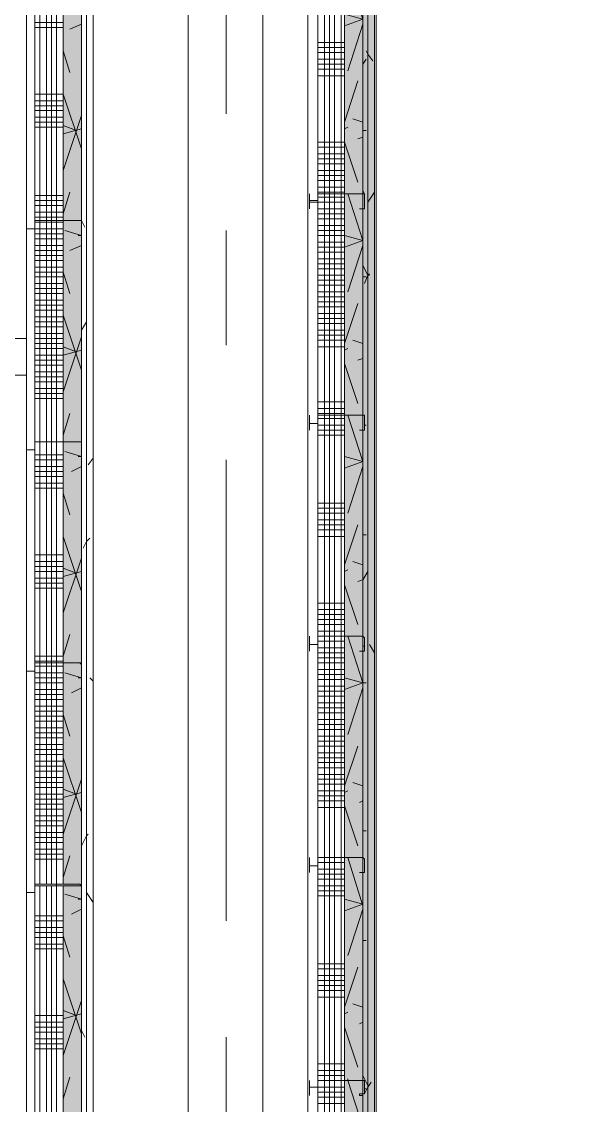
# Model space of a CAD drawing. Header units: metres. Extents: x 98 to 337, y -7 to 53.
# Drawn here: x 144.158 to 145.675, y 26.959 to 29.944 of the extents above; entities that cross this region are included whole.
import ezdxf

# ---------------------------------------------------------------- set-up
doc = ezdxf.new("R2010")
doc.units = ezdxf.units.M
doc.layers.add('PDF_Geometry', color=7, linetype='Continuous', lineweight=0, true_color=0xaaaaaa)
doc.layers.add('PDF_Solid Fills', color=7, linetype='Continuous', lineweight=0, true_color=0xffffff)

msp = doc.modelspace()

# ---------------------------------------------------------------- hatches: boundary and pattern name
at = {"layer": 'PDF_Solid Fills', "lineweight": 0, "transparency": 33554559}
for points in [[(145.1022, 30.0423), (145.0976, 30.0377), (145.0976, 29.4329), (145.1022, 29.4329), (145.0976, 29.4283), (145.0976, 28.8236), (145.1022, 28.8236), (145.0976, 28.819), (145.0976, 28.2142), (145.1022, 28.2142), (145.0976, 28.2096), (145.0976, 27.6048), (145.1022, 27.6048), (145.0976, 27.6002), (145.0976, 26.9954), (145.1022, 26.9954), (145.0976, 26.9909), (145.0976, 25.7767), (145.1022, 25.7767), (145.0976, 25.7721), (145.0976, 25.4331), (145.1113, 25.4331), (145.1113, 35.5861), (145.0976, 35.5861), (145.0976, 34.9218), (145.1022, 34.9218), (145.0976, 34.9172), (145.0976, 34.3124), (145.1022, 34.3124), (145.0976, 34.3078), (145.0976, 33.7031), (145.1022, 33.7031), (145.0976, 33.6985), (145.0976, 32.4843), (145.1022, 32.4843), (145.0976, 32.4797), (145.0976, 31.875), (145.1022, 31.875), (145.0976, 31.8704), (145.0976, 31.2656), (145.1022, 31.2656), (145.0976, 31.261), (145.0976, 30.6563), (145.1022, 30.6563), (145.0976, 30.6517), (145.0976, 30.0423)], [(145.1022, 30.0423), (145.0976, 30.0377), (145.0976, 29.4329), (145.1022, 29.4329), (145.0976, 29.4283), (145.0976, 28.8236), (145.1022, 28.8236), (145.0976, 28.819), (145.0976, 28.2142), (145.1022, 28.2142), (145.0976, 28.2096), (145.0976, 27.6048), (145.1022, 27.6048), (145.0976, 27.6002), (145.0976, 26.9954), (145.1022, 26.9954), (145.0976, 26.9909), (145.0976, 25.7767), (145.1022, 25.7767), (145.0976, 25.7721), (145.0976, 25.5247), (145.1113, 25.5247), (145.1113, 35.4762), (145.0976, 35.4762), (145.0976, 34.9218), (145.1022, 34.9218), (145.0976, 34.9172), (145.0976, 34.3124), (145.1022, 34.3124), (145.0976, 34.3078), (145.0976, 33.7031), (145.1022, 33.7031), (145.0976, 33.6985), (145.0976, 32.4843), (145.1022, 32.4843), (145.0976, 32.4797), (145.0976, 31.875), (145.1022, 31.875), (145.0976, 31.8704), (145.0976, 31.2656), (145.1022, 31.2656), (145.0976, 31.261), (145.0976, 30.6563), (145.1022, 30.6563), (145.0976, 30.6517), (145.0976, 30.0423)], [(144.3187, 34.7156), (144.2729, 34.711), (144.2729, 26.0791), (144.3233, 26.0791), (144.3233, 34.8164), (144.2729, 34.8164), (144.2729, 34.7156)]]:
    msp.add_hatch(color=256, dxfattribs=at).paths.add_polyline_path(points)
h = msp.add_hatch(color=256, dxfattribs=at)
h.paths.add_polyline_path([(145.1113, 35.5861), (145.1297, 35.5861), (145.1297, 35.6045), (145.1113, 35.6045)])
h.paths.add_polyline_path([(145.1297, 35.4762), (145.1113, 35.4762), (145.1113, 25.5248), (145.1297, 25.5248)])
h = msp.add_hatch(color=256, dxfattribs=at)
h.paths.add_polyline_path([(145.0976, 33.1258), (145.0472, 33.1258), (145.0472, 25.4835), (145.0976, 25.4835)])
h.paths.add_polyline_path([(145.0472, 33.7397), (145.0976, 33.7397), (145.0976, 35.5724), (145.0472, 35.5724)])
h.paths.add_polyline_path([(145.0472, 33.1304), (145.0976, 33.1304), (145.0976, 33.7352), (145.0472, 33.7352)])
h = msp.add_hatch(color=256, dxfattribs=at)
h.paths.add_polyline_path([(145.0976, 33.1258), (145.0472, 33.1258), (145.0472, 25.4835), (145.0976, 25.4835)])
h.paths.add_polyline_path([(145.0472, 33.7397), (145.0976, 33.7397), (145.0976, 35.5724), (145.0472, 35.5724)])
h.paths.add_polyline_path([(145.0472, 33.1304), (145.0976, 33.1304), (145.0976, 33.7352), (145.0472, 33.7352)])

# ---------------------------------------------------------------- linework, layer by layer
at = {"layer": 'PDF_Geometry', "lineweight": 0}
for points in [[(142.1561, 25.401), (145.1297, 25.401), (145.6749, 25.401), (145.6749, 25.5247), (145.1297, 25.5247), (145.1297, 25.5797), (145.1297, 35.4762), (145.6337, 35.4762), (145.6337, 35.6045), (145.1297, 35.6045), (144.9464, 35.6045), (141.6934, 35.6045), (141.6934, 35.4212), (141.6934, 25.5797), (141.6934, 25.401), (141.8263, 25.401)], [(145.1113, 35.5861), (145.1113, 25.4331), (145.0976, 25.4331), (145.0976, 25.8088), (145.0976, 26.4182), (145.0976, 27.0276), (145.0976, 27.6415), (145.0976, 28.2508), (145.0976, 28.8603), (145.0976, 29.4696), (145.0976, 30.0789)], [(145.1297, 25.401), (145.1297, 35.6045), (145.1297, 25.401)], [(145.0976, 30.0789), (145.0976, 29.4696), (145.0976, 28.8603), (145.0976, 28.2508), (145.0976, 27.6415), (145.0976, 27.0276), (145.0976, 26.4182), (145.0976, 25.8088), (145.0976, 25.4835), (145.0472, 25.4835), (145.0472, 35.5724)], [(145.0472, 25.5797), (145.0472, 35.522)], [(145.1113, 35.4762), (145.1113, 25.5797), (145.1113, 25.5247)], [(145.1297, 25.5797), (145.1297, 25.5247), (145.1297, 25.5797), (145.1297, 35.4762)], [(144.9739, 35.4441), (144.9739, 25.5797), (144.9739, 25.5569), (144.951, 25.5569), (144.9464, 25.5569), (141.8996, 25.5569), (141.8492, 25.5569), (141.8492, 25.905), (141.8492, 26.5144), (141.8492, 26.8809), (141.8492, 27.5865), (141.8492, 28.1867), (141.8492, 28.5074), (141.8492, 29.1168), (141.8492, 29.7353), (141.8492, 30.3264)], [(144.1721, 26.1845), (141.8996, 26.1845), (141.8996, 26.0012), (144.3554, 26.0012), (144.3554, 26.015), (144.3554, 26.1845), (144.3554, 34.711), (144.3554, 34.8806), (144.3554, 34.8943), (141.8767, 34.8943), (141.8767, 35.4212), (144.9464, 35.4212), (144.9464, 25.5797), (141.8767, 25.5797), (141.8767, 26.8809), (141.8767, 28.1867), (141.8767, 29.7353), (141.8767, 30.9632)], [(141.8996, 26.0333), (144.3233, 26.0333), (144.3233, 26.0791), (144.3233, 26.1845), (144.3233, 34.711), (144.3233, 34.8164), (144.3233, 34.8622), (141.8767, 34.8622), (141.8767, 34.8806), (144.337, 34.8806), (144.337, 34.8622), (144.337, 34.711), (144.337, 26.1845), (144.337, 26.0333), (144.337, 26.015), (141.8996, 26.015)], [(144.195, 34.711), (144.195, 26.1845), (144.195, 26.157), (144.2729, 26.157), (144.2729, 26.1845), (144.2729, 26.9542), (144.2729, 27.5636), (144.2729, 26.9542), (144.2729, 26.1845), (144.2729, 26.0791), (144.3187, 26.0791), (144.3233, 26.0791), (144.3233, 34.8164)], [(141.8767, 30.9678), (141.8767, 32.5027), (141.8767, 33.7901), (141.8767, 34.711), (144.195, 34.711), (144.195, 34.7386), (143.6864, 34.7386), (144.195, 34.7386), (144.195, 34.711), (144.195, 26.1845), (144.195, 34.711), (144.1721, 34.711), (144.1171, 34.5049)], [(144.1721, 34.6377), (144.1721, 26.2578)], [(144.1721, 34.6377), (144.1721, 26.2578)], [(144.2729, 27.5682), (144.2729, 28.1776), (144.2729, 28.7869), (144.2729, 29.3963), (144.2729, 30.0056), (144.2729, 30.615), (144.2729, 31.2243), (144.2729, 31.8337), (144.2729, 32.4431), (144.2729, 33.0525), (144.2729, 33.6618), (144.2729, 34.2712)], [(145.6611, 25.5064), (145.1297, 25.5064), (145.0976, 25.5064), (145.0976, 25.5247), (145.0976, 25.5797), (145.0976, 25.8088), (145.0976, 26.4182), (145.0976, 27.0276), (145.0976, 27.6415), (145.0976, 28.2508), (145.0976, 28.8603), (145.0976, 29.4696), (145.0976, 30.0789), (145.0976, 30.6883), (145.0976, 31.2977), (145.0976, 31.907), (145.0976, 32.5164), (145.0976, 33.1258)], [(144.7219, 30.9586), (144.7219, 29.6895)], [(144.8227, 26.1799), (144.8227, 30.2302), (144.8227, 30.2348), (144.8181, 30.2393), (144.8135, 30.2439), (144.809, 30.2439), (144.8044, 30.2485), (144.7998, 30.2485), (144.644, 30.2485), (144.6348, 30.2485), (144.6303, 30.2439), (144.6257, 30.2439), (144.6211, 30.2393), (144.6211, 30.2348), (144.6165, 30.2302), (144.6165, 26.1799)], [(144.6165, 30.1614), (144.6165, 30.0469), (144.6165, 26.0562), (144.6211, 26.0516), (144.6211, 26.047), (144.6257, 26.0425), (144.6303, 26.0425), (144.6348, 26.0379), (144.644, 26.0379), (144.7998, 26.0379), (144.8044, 26.0379), (144.809, 26.0425), (144.8135, 26.0425), (144.8181, 26.047), (144.8227, 26.0516), (144.8227, 26.0562), (144.8227, 30.0469), (144.8227, 30.1614)], [(144.2729, 29.9415), (144.195, 29.9415)], [(144.2729, 29.9278), (144.195, 29.9278)], [(145.0472, 29.8865), (144.9739, 29.8865)], [(145.0472, 29.8728), (144.9739, 29.8728)], [(145.0472, 29.859), (144.9739, 29.859)], [(145.0472, 29.8407), (144.9739, 29.8407)], [(145.0472, 29.827), (144.9739, 29.827)], [(145.0472, 29.8132), (144.9739, 29.8132)], [(145.0472, 29.7949), (144.9739, 29.7949)], [(144.2729, 29.7445), (144.195, 29.7445)], [(144.2729, 29.7261), (144.195, 29.7261)], [(144.2729, 29.7124), (144.195, 29.7124)], [(144.2729, 29.6987), (144.195, 29.6987)], [(144.2729, 29.6804), (144.195, 29.6804)], [(144.2729, 29.6666), (144.195, 29.6666)], [(144.2729, 29.6529), (144.195, 29.6529)], [(145.0472, 29.6116), (144.9739, 29.6116)], [(145.0472, 29.5979), (144.9739, 29.5979)], [(145.0472, 29.5795), (144.9739, 29.5795)], [(145.0472, 29.5658), (144.9739, 29.5658)], [(145.0472, 29.5521), (144.9739, 29.5521)], [(145.0472, 29.5337), (144.9739, 29.5337)], [(145.0472, 29.52), (144.9739, 29.52)], [(145.0472, 29.5063), (144.9739, 29.5063)], [(144.2729, 29.465), (144.195, 29.465)], [(145.0472, 29.4879), (144.9739, 29.4879)], [(145.0472, 29.4741), (144.9739, 29.4741)], [(144.2729, 29.4512), (144.195, 29.4512)], [(144.2729, 29.4375), (144.195, 29.4375)], [(144.951, 29.4558), (144.951, 29.4604)], [(145.0472, 29.4604), (144.9739, 29.4604)], [(145.0472, 29.4467), (144.9739, 29.4467)], [(144.2729, 29.4192), (144.195, 29.4192)], [(144.2729, 29.4055), (144.195, 29.4055)], [(145.0472, 29.4283), (144.9739, 29.4283)], [(145.0472, 29.4146), (144.9739, 29.4146)], [(144.2729, 29.3917), (144.195, 29.3917)], [(144.2729, 29.3734), (144.195, 29.3734)], [(144.2592, 29.3963), (144.2637, 29.3963)], [(145.0472, 29.4009), (144.9739, 29.4009)], [(145.0472, 29.3825), (144.9739, 29.3825)], [(144.2729, 29.3596), (144.195, 29.3596)], [(144.2729, 29.3458), (144.195, 29.3458)], [(144.7219, 29.3688), (144.7219, 29.0527)], [(145.0472, 29.3688), (144.9739, 29.3688)], [(145.0472, 29.355), (144.9739, 29.355)], [(144.2729, 29.3276), (144.195, 29.3276)], [(144.2729, 29.3138), (144.195, 29.3138)], [(145.0472, 29.3367), (144.9739, 29.3367)], [(144.2729, 29.3), (144.195, 29.3)], [(144.2729, 29.2863), (144.195, 29.2863)], [(145.0472, 29.3092), (144.9739, 29.3092)], [(145.0472, 29.2909), (144.9739, 29.2909)], [(144.2729, 29.268), (144.195, 29.268)], [(144.2729, 29.2542), (144.195, 29.2542)], [(145.0472, 29.2772), (144.9739, 29.2772)], [(145.0472, 29.2634), (144.9739, 29.2634)], [(144.2729, 29.2405), (144.195, 29.2405)], [(145.0472, 29.2451), (144.9739, 29.2451)], [(145.0472, 29.2314), (144.9739, 29.2314)], [(144.2729, 29.2222), (144.195, 29.2222)], [(144.2729, 29.2084), (144.195, 29.2084)], [(144.2729, 29.1947), (144.195, 29.1947)], [(145.0472, 29.2176), (144.9739, 29.2176)], [(145.0472, 29.1992), (144.9739, 29.1992)], [(145.0472, 29.1855), (144.9739, 29.1855)], [(145.0472, 29.1718), (144.9739, 29.1718)], [(144.2729, 29.1626), (144.195, 29.1626)], [(144.2729, 29.1489), (144.195, 29.1489)], [(145.0472, 29.158), (144.9739, 29.158)], [(145.0472, 29.1397), (144.9739, 29.1397)], [(144.2729, 29.1306), (144.195, 29.1306)], [(144.2729, 29.1168), (144.195, 29.1168)], [(145.0472, 29.126), (144.9739, 29.126)], [(145.0472, 29.1122), (144.9739, 29.1122)], [(144.2729, 29.1031), (144.195, 29.1031)], [(144.2729, 29.0847), (144.195, 29.0847)], [(145.0472, 29.0939), (144.9739, 29.0939)], [(145.0472, 29.0801), (144.9739, 29.0801)], [(144.2729, 29.0709), (144.195, 29.0709)], [(144.2729, 29.0572), (144.195, 29.0572)], [(145.0472, 29.0664), (144.9739, 29.0664)], [(145.0472, 29.0481), (144.9739, 29.0481)], [(144.2729, 29.0435), (144.195, 29.0435)], [(144.2729, 29.0251), (144.195, 29.0251)], [(144.2729, 29.0114), (144.195, 29.0114)], [(144.2729, 28.9977), (144.195, 28.9977)], [(144.2729, 28.9793), (144.195, 28.9793)], [(144.2729, 28.9656), (144.195, 28.9656)], [(144.2729, 28.9519), (144.195, 28.9519)], [(144.2729, 28.9335), (144.195, 28.9335)], [(144.2729, 28.9198), (144.195, 28.9198)], [(144.2729, 28.906), (144.195, 28.906)], [(145.0472, 28.8969), (144.9739, 28.8969)], [(145.0472, 28.8785), (144.9739, 28.8785)], [(144.951, 28.8557), (144.951, 28.8603), (144.951, 28.8557)], [(145.0472, 28.8648), (144.9739, 28.8648)], [(145.0472, 28.8511), (144.9739, 28.8511)], [(145.0472, 28.8327), (144.9739, 28.8327)], [(145.0472, 28.819), (144.9739, 28.819)], [(145.0472, 28.8052), (144.9739, 28.8052)], [(144.2729, 28.7502), (144.195, 28.7502)], [(144.2729, 28.7365), (144.195, 28.7365)], [(144.2729, 28.7182), (144.195, 28.7182)], [(144.7219, 28.7365), (144.7219, 27.4674)], [(144.2729, 28.7044), (144.195, 28.7044)], [(144.2729, 28.6907), (144.195, 28.6907)], [(144.2729, 28.6724), (144.195, 28.6724)], [(144.2729, 28.6586), (144.195, 28.6586)], [(145.0472, 28.6174), (144.9739, 28.6174)], [(145.0472, 28.6036), (144.9739, 28.6036)], [(145.0472, 28.5899), (144.9739, 28.5899)], [(145.0472, 28.5716), (144.9739, 28.5716)], [(145.0472, 28.5578), (144.9739, 28.5578)], [(145.0472, 28.5441), (144.9739, 28.5441)], [(145.0472, 28.5257), (144.9739, 28.5257)], [(144.2729, 28.4753), (144.195, 28.4753)], [(144.2729, 28.457), (144.195, 28.457)], [(144.2729, 28.4433), (144.195, 28.4433)], [(144.2729, 28.4295), (144.195, 28.4295)], [(144.2729, 28.4112), (144.195, 28.4112)], [(144.2729, 28.3975), (144.195, 28.3975)], [(144.2729, 28.3837), (144.195, 28.3837)], [(145.0472, 28.3425), (144.9739, 28.3425)], [(145.0472, 28.3242), (144.9739, 28.3242)], [(145.0472, 28.3105), (144.9739, 28.3105)], [(145.0472, 28.2967), (144.9739, 28.2967)], [(145.0472, 28.2829), (144.9739, 28.2829)], [(145.0472, 28.2646), (144.9739, 28.2646)], [(145.0472, 28.2508), (144.9739, 28.2508)], [(145.0472, 28.2371), (144.9739, 28.2371)], [(145.0472, 28.2188), (144.9739, 28.2188)], [(145.0976, 28.2234), (145.1022, 28.2234)], [(144.2729, 28.1958), (144.195, 28.1958)], [(144.2729, 28.1821), (144.195, 28.1821)], [(145.0472, 28.205), (144.9739, 28.205)], [(145.0472, 28.1913), (144.9739, 28.1913)], [(144.1721, 28.173), (144.1721, 28.1776), (144.1721, 28.173)], [(144.2729, 28.1684), (144.195, 28.1684)], [(144.2729, 28.15), (144.195, 28.15)], [(145.0472, 28.1776), (144.9739, 28.1776)], [(145.0472, 28.1592), (144.9739, 28.1592)], [(144.2729, 28.1363), (144.195, 28.1363)], [(145.0472, 28.1454), (144.9739, 28.1454)], [(144.951, 27.6369), (144.951, 27.6415), (144.951, 27.6369)], [(143.6956, 26.0791), (144.3187, 26.0791), (144.3233, 26.0791), (144.3233, 26.0333), (141.8996, 26.0333), (141.8996, 26.0791), (141.8996, 26.157), (142.4448, 26.157), (141.8996, 26.157), (141.8996, 26.1845), (144.195, 26.1845), (144.195, 26.157), (143.6818, 26.157), (144.2729, 26.157), (144.2729, 26.0791), (143.6956, 26.0791), (144.2729, 26.0791), (144.2729, 26.157), (144.2729, 26.1845), (144.2729, 26.9542), (144.2729, 27.5636)], [(144.1721, 27.5636), (144.1721, 27.5682), (144.1721, 27.5636)], [(144.7219, 27.1466), (144.7219, 26.8305)], [(144.951, 26.9909), (144.951, 26.9863), (144.951, 26.9909)]]:
    msp.add_lwpolyline(points, dxfattribs=at)
for points in [[(145.1297, 25.4148), (145.1297, 35.6045), (145.1113, 35.6045), (145.1113, 25.4148)], [(145.0472, 25.5569), (145.0472, 35.522), (144.9739, 35.522), (144.9739, 25.5569)], [(145.1343, 35.4762), (145.1343, 25.5247)], [(144.9464, 35.4441), (144.9464, 25.5797), (144.9739, 25.5797), (144.9739, 35.4441)], [(145.1297, 25.653), (145.1297, 35.3983)], [(144.337, 34.8806), (144.337, 26.015), (144.3554, 26.015), (144.3554, 34.8806)], [(144.3233, 34.8622), (144.3233, 26.0333), (144.337, 26.0333), (144.337, 34.8622)], [(144.2729, 27.5682), (144.2729, 28.1776), (144.2729, 28.7869), (144.2729, 29.3963), (144.2729, 30.0056), (144.2729, 30.615), (144.2729, 31.2243), (144.2729, 31.8337), (144.2729, 32.4431), (144.2729, 33.0525), (144.2729, 33.6618), (144.2729, 34.2712), (144.2729, 33.6618), (144.2729, 33.0525), (144.2729, 32.4431), (144.2729, 31.8337), (144.2729, 31.2243), (144.2729, 30.615), (144.2729, 30.0056), (144.2729, 29.3963), (144.2729, 28.7869), (144.2729, 28.1776)], [(141.982, 31.7696), (141.982, 29.0709), (144.1721, 29.0709), (144.1721, 31.7696), (141.982, 31.7696), (141.982, 29.0709), (144.1721, 29.0709), (144.1721, 31.7696)], [(145.0472, 29.9644), (145.0976, 29.9507), (145.0563, 30.0789), (145.0976, 29.9507), (145.0472, 29.9323), (145.0976, 29.9507)], [(144.3233, 29.9369), (144.2912, 29.9232)], [(145.0976, 29.9369), (145.0563, 29.8086)], [(144.2729, 29.8636), (144.2912, 29.804)], [(145.1113, 29.8544), (145.1251, 29.8361), (145.1113, 29.8544), (145.1068, 29.8636)], [(145.0976, 29.827), (145.1068, 29.8407)], [(145.0839, 29.7812), (145.0472, 29.6666)], [(144.2729, 29.7445), (144.3233, 29.5933)], [(144.3233, 29.685), (144.2729, 29.5337)], [(145.0701, 29.6758), (145.0976, 29.6666)], [(144.2729, 29.6574), (144.3095, 29.6437)], [(144.3233, 29.6483), (144.2729, 29.6345)], [(145.0563, 29.6529), (145.0472, 29.6483)], [(145.1068, 29.6437), (145.0976, 29.6437)], [(145.0472, 29.6116), (145.0839, 29.5017)], [(145.0976, 29.6253), (145.0839, 29.6207)], [(144.2912, 29.4741), (144.2729, 29.4146)], [(144.9739, 29.4467), (144.951, 29.4467), (144.951, 29.4512), (144.951, 29.4696), (144.951, 29.4283), (144.951, 29.4329), (144.951, 29.4283), (144.951, 29.4696), (144.951, 29.4512), (144.9739, 29.4512), (144.9739, 29.4696), (145.0976, 29.4696), (145.1022, 29.4696), (145.1022, 29.4283), (145.0976, 29.4283), (145.0884, 29.4283), (145.0976, 29.4283), (145.0976, 29.4696), (144.9739, 29.4696), (144.9739, 29.4283)], [(145.0472, 29.355), (145.0976, 29.3413), (145.0563, 29.4696), (145.0976, 29.3413), (145.0472, 29.323), (145.0976, 29.3413)], [(145.0976, 29.4787), (145.1022, 29.4696)], [(145.1113, 29.4467), (145.1297, 29.4741)], [(144.195, 29.3734), (144.1721, 29.3734), (144.1721, 29.378), (144.1721, 29.3917), (144.1721, 29.355), (144.1721, 29.3596), (144.1721, 29.355), (144.1721, 29.3963), (144.1721, 29.378), (144.1721, 29.3734), (144.195, 29.3734), (144.195, 29.3963), (144.3187, 29.3963), (144.3233, 29.3963), (144.3233, 29.355), (144.3187, 29.355), (144.3141, 29.355), (144.3187, 29.355), (144.3233, 29.355), (144.3233, 29.3963), (144.3187, 29.3963), (144.195, 29.3963), (144.195, 29.355)], [(144.3233, 29.3963), (144.3325, 29.378)], [(144.2775, 29.3688), (144.3233, 29.355)], [(144.3233, 29.3276), (144.2912, 29.3138)], [(144.9739, 29.323), (145.0472, 29.323)], [(145.0976, 29.3276), (145.0563, 29.1992)], [(144.2729, 29.2542), (144.2912, 29.1947)], [(145.1022, 29.2222), (145.1113, 29.2451), (145.0976, 29.2726), (145.1113, 29.2451)], [(145.1068, 29.2405), (145.0976, 29.2405)], [(145.1113, 29.2451), (145.1159, 29.2451), (145.1113, 29.2451), (145.1159, 29.2496)], [(144.195, 29.1763), (144.2729, 29.1763)], [(145.0839, 29.1672), (145.0472, 29.0572)], [(144.2729, 29.1352), (144.3233, 28.9839)], [(144.3233, 29.0939), (144.337, 29.1168)], [(144.3233, 29.0755), (144.2729, 28.9243)], [(144.2729, 29.0481), (144.3095, 29.0343)], [(145.0701, 29.0664), (145.0976, 29.0572)], [(144.3233, 29.0389), (144.2729, 29.0251)], [(145.0563, 29.0435), (145.0472, 29.0389)], [(145.0976, 29.016), (145.0839, 29.0114)], [(145.0472, 29.0023), (145.0839, 28.8923)], [(141.982, 28.9702), (141.982, 26.2715), (144.1721, 26.2715), (144.1721, 28.9702), (141.982, 28.9702), (141.982, 26.2715), (144.1721, 26.2715), (144.1721, 28.9702)], [(144.2912, 28.8648), (144.2729, 28.8052)], [(144.9739, 28.8373), (144.951, 28.8373), (144.951, 28.8419), (144.951, 28.8557), (144.951, 28.819), (144.951, 28.8236), (144.951, 28.819), (144.951, 28.8603), (144.951, 28.8419), (144.951, 28.8373), (144.9739, 28.8373), (144.9739, 28.8603), (145.0976, 28.8603), (145.1022, 28.8603), (145.1022, 28.819), (145.0976, 28.819), (145.0884, 28.819), (145.0976, 28.819), (145.0976, 28.8603), (144.9739, 28.8603), (144.9739, 28.819)], [(145.0472, 28.7456), (145.0976, 28.7319), (145.0563, 28.8603), (145.0976, 28.7319), (145.0472, 28.7136), (145.0976, 28.7319)], [(145.1068, 28.8327), (145.1022, 28.8327)], [(144.195, 28.764), (144.1721, 28.764), (144.1721, 28.7686), (144.1721, 28.7823), (144.1721, 28.7456), (144.1721, 28.7502), (144.1721, 28.7456), (144.1721, 28.7869), (144.1721, 28.7686), (144.1721, 28.764), (144.195, 28.764), (144.195, 28.7823), (144.195, 28.7869), (144.3187, 28.7869), (144.3233, 28.7869), (144.3233, 28.7823), (144.3233, 28.7456), (144.3187, 28.7456), (144.3141, 28.7456), (144.3187, 28.7456), (144.3233, 28.7456), (144.3233, 28.7823), (144.3233, 28.7869), (144.3187, 28.7869), (144.195, 28.7869), (144.195, 28.7823), (144.195, 28.7456)], [(144.2775, 28.7594), (144.3233, 28.7456)], [(144.3233, 28.7182), (144.2958, 28.7044)], [(144.3416, 28.7228), (144.3554, 28.7411)], [(145.0976, 28.7182), (145.0563, 28.5899)], [(144.2729, 28.6449), (144.2912, 28.5854)], [(145.0839, 28.5578), (145.0472, 28.4479)], [(144.2729, 28.5257), (144.3233, 28.3745)], [(144.337, 28.512), (144.3462, 28.5211), (144.337, 28.512), (144.3279, 28.4937)], [(145.1068, 28.5303), (145.0976, 28.5303)], [(144.3233, 28.4662), (144.2729, 28.315)], [(145.0701, 28.457), (145.0976, 28.4479)], [(144.2729, 28.4387), (144.3095, 28.4249)], [(144.3233, 28.4295), (144.2729, 28.4158)], [(145.0563, 28.4341), (145.0472, 28.4295)], [(145.0976, 28.4067), (145.1113, 28.4295)], [(145.0472, 28.3929), (145.0839, 28.2829)], [(145.0976, 28.4067), (145.0839, 28.4021)], [(144.2912, 28.2554), (144.2729, 28.1958)], [(144.9739, 28.228), (144.951, 28.228), (144.951, 28.2325), (144.951, 28.2462), (144.951, 28.2096), (144.951, 28.2142), (144.951, 28.2096), (144.951, 28.2508), (144.951, 28.2325), (144.951, 28.228), (144.9739, 28.228), (144.9739, 28.2462), (144.9739, 28.2508), (145.0976, 28.2508), (145.1022, 28.2462), (145.1022, 28.2096), (145.0976, 28.2096), (145.0884, 28.2096), (145.0976, 28.2096), (145.0976, 28.2508), (144.9739, 28.2508), (144.9739, 28.2096)], [(145.1159, 28.228), (145.1297, 28.205)], [(144.195, 28.1546), (144.1721, 28.1546), (144.1721, 28.173), (144.1721, 28.1363), (144.1721, 28.1409), (144.1721, 28.1363), (144.1721, 28.173), (144.1721, 28.1546), (144.195, 28.1546), (144.195, 28.173), (144.195, 28.1776), (144.3187, 28.1776), (144.3233, 28.1776), (144.3233, 28.173), (144.3233, 28.1363), (144.3187, 28.1363), (144.3141, 28.1363), (144.3187, 28.1363), (144.3233, 28.1363), (144.3233, 28.173), (144.3187, 28.1776), (144.195, 28.1776), (144.195, 28.173), (144.195, 28.1363)], [(144.2775, 28.15), (144.3233, 28.1363)], [(144.9739, 27.6186), (144.951, 27.6186), (144.951, 27.6369), (144.951, 27.6002), (144.951, 27.6048), (144.951, 27.6002), (144.951, 27.6369), (144.951, 27.6186), (144.9739, 27.6186), (144.9739, 27.6369), (144.9739, 27.6415), (145.0976, 27.6415), (145.1022, 27.6369), (145.1022, 27.6002), (145.0976, 27.6002), (145.0884, 27.6002), (145.0976, 27.6002), (145.0976, 27.6369), (145.0976, 27.6415), (144.9739, 27.6415), (144.9739, 27.6369), (144.9739, 27.6002)], [(144.195, 27.5453), (144.1721, 27.5453), (144.1721, 27.5636), (144.1721, 27.5269), (144.1721, 27.5315), (144.1721, 27.5269), (144.1721, 27.5636), (144.1721, 27.5453), (144.195, 27.5453), (144.195, 27.5636), (144.195, 27.5682), (144.3187, 27.5682), (144.3233, 27.5636), (144.3233, 27.5269), (144.3187, 27.5269), (144.3141, 27.5269), (144.3187, 27.5269), (144.3233, 27.5269), (144.3233, 27.5636), (144.3187, 27.5636), (144.195, 27.5636), (144.195, 27.5269)], [(144.9739, 27.0092), (144.951, 27.0092), (144.951, 27.0276), (144.951, 26.9909), (144.951, 26.9954), (144.951, 26.9909), (144.951, 27.0276), (144.951, 27.0092), (144.9739, 27.0092), (144.9739, 27.0276), (145.0976, 27.0276), (145.1022, 27.0276), (145.1022, 26.9909), (145.0976, 26.9909), (145.0976, 26.9863), (145.0884, 26.9863), (145.0884, 26.9909), (145.0976, 26.9909), (145.0976, 27.0276), (144.9739, 27.0276), (144.9739, 26.9863)]]:
    msp.add_lwpolyline(points, close=True, dxfattribs=at)
at = {"layer": 'PDF_Geometry', "color": 254, "lineweight": 0, "true_color": 0xeaeaea}
for points in [[(145.0381, 25.4835), (145.0381, 25.5569), (145.0381, 35.522)], [(144.2546, 26.0791), (144.2546, 26.157), (144.2546, 26.1845), (144.2546, 34.711), (144.2546, 34.7386), (144.2546, 34.8164)], [(144.227, 27.5682), (144.227, 28.1776), (144.227, 28.7869), (144.227, 29.3963), (144.227, 30.0056), (144.227, 30.615), (144.227, 31.2243), (144.227, 31.8337), (144.227, 32.4431), (144.227, 33.0525), (144.227, 33.6618), (144.227, 34.2712)], [(144.2408, 27.5682), (144.2408, 28.1776), (144.2408, 28.7869), (144.2408, 29.3963), (144.2408, 30.0056), (144.2408, 30.615), (144.2408, 31.2243), (144.2408, 31.8337), (144.2408, 32.4431), (144.2408, 33.0525), (144.2408, 33.6618), (144.2408, 34.2712)], [(144.9739, 25.4835), (144.9739, 25.5569), (144.9739, 25.8088), (144.9739, 26.4182), (144.9739, 27.0276), (144.9739, 27.6415), (144.9739, 28.2508), (144.9739, 28.8603), (144.9739, 29.4696), (144.9739, 30.0789), (144.9739, 30.6883), (144.9739, 31.2977), (144.9739, 31.907), (144.9739, 32.5164), (144.9739, 33.1258)], [(144.9923, 25.4835), (144.9923, 25.5569), (144.9923, 25.8088), (144.9923, 26.4182), (144.9923, 27.0276), (144.9923, 27.6415), (144.9923, 28.2508), (144.9923, 28.8603), (144.9923, 29.4696), (144.9923, 30.0789), (144.9923, 30.6883), (144.9923, 31.2977), (144.9923, 31.907), (144.9923, 32.5164), (144.9923, 33.1258)], [(145.0059, 25.4835), (145.0059, 25.5569), (145.0059, 25.8088), (145.0059, 26.4182), (145.0059, 27.0276), (145.0059, 27.6415), (145.0059, 28.2508), (145.0059, 28.8603), (145.0059, 29.4696), (145.0059, 30.0789), (145.0059, 30.6883), (145.0059, 31.2977), (145.0059, 31.907), (145.0059, 32.5164), (145.0059, 33.1258)], [(145.0197, 25.4835), (145.0197, 25.5569), (145.0197, 25.8088), (145.0197, 26.4182), (145.0197, 27.0276), (145.0197, 27.6415), (145.0197, 28.2508), (145.0197, 28.8603), (145.0197, 29.4696), (145.0197, 30.0789), (145.0197, 30.6883), (145.0197, 31.2977), (145.0197, 31.907), (145.0197, 32.5164), (145.0197, 33.1258)], [(144.2729, 28.1226), (144.195, 28.1226)], [(145.0472, 28.1318), (144.9739, 28.1318)], [(144.2729, 28.1042), (144.195, 28.1042)], [(144.2729, 28.0905), (144.195, 28.0905)], [(145.0472, 28.1134), (144.9739, 28.1134)], [(145.0472, 28.0996), (144.9739, 28.0996)], [(144.2729, 28.0767), (144.195, 28.0767)], [(145.0472, 28.0859), (144.9739, 28.0859)], [(145.0472, 28.0676), (144.9739, 28.0676)], [(144.2729, 28.0584), (144.195, 28.0584)], [(144.2729, 28.0447), (144.195, 28.0447)], [(144.2729, 28.031), (144.195, 28.031)], [(145.0472, 28.0401), (144.9739, 28.0401)], [(144.2729, 28.0172), (144.195, 28.0172)], [(145.0472, 28.0218), (144.9739, 28.0218)], [(145.0472, 28.008), (144.9739, 28.008)], [(144.2729, 27.9989), (144.195, 27.9989)], [(144.2729, 27.9851), (144.195, 27.9851)], [(144.2729, 27.9713), (144.195, 27.9713)], [(145.0472, 27.9943), (144.9739, 27.9943)], [(145.0472, 27.9759), (144.9739, 27.9759)], [(144.2729, 27.953), (144.195, 27.953)], [(145.0472, 27.9622), (144.9739, 27.9622)], [(145.0472, 27.9485), (144.9739, 27.9485)], [(144.2729, 27.9393), (144.195, 27.9393)], [(144.2729, 27.9255), (144.195, 27.9255)], [(145.0472, 27.9301), (144.9739, 27.9301)], [(145.0472, 27.9164), (144.9739, 27.9164)], [(144.2729, 27.8935), (144.195, 27.8935)], [(145.0472, 27.9027), (144.9739, 27.9027)], [(145.0472, 27.8889), (144.9739, 27.8889)], [(144.2729, 27.8797), (144.195, 27.8797)], [(144.2729, 27.8614), (144.195, 27.8614)], [(145.0472, 27.8705), (144.9739, 27.8705)], [(145.0472, 27.8569), (144.9739, 27.8569)], [(144.2729, 27.8477), (144.195, 27.8477)], [(144.2729, 27.8339), (144.195, 27.8339)], [(145.0472, 27.8431), (144.9739, 27.8431)], [(145.0472, 27.8247), (144.9739, 27.8247)], [(144.2729, 27.8156), (144.195, 27.8156)], [(144.2729, 27.8018), (144.195, 27.8018)], [(145.0472, 27.811), (144.9739, 27.811)], [(145.0472, 27.7973), (144.9739, 27.7973)], [(144.2729, 27.7881), (144.195, 27.7881)], [(144.2729, 27.7743), (144.195, 27.7743)], [(145.0472, 27.7789), (144.9739, 27.7789)], [(144.2729, 27.7561), (144.195, 27.7561)], [(144.2729, 27.7423), (144.195, 27.7423)], [(144.2729, 27.7285), (144.195, 27.7285)], [(144.2729, 27.7102), (144.195, 27.7102)], [(144.2729, 27.6964), (144.195, 27.6964)], [(144.2729, 27.6827), (144.195, 27.6827)], [(144.2729, 27.6644), (144.195, 27.6644)], [(144.2729, 27.6506), (144.195, 27.6506)], [(144.2729, 27.6369), (144.195, 27.6369)], [(145.0472, 27.6278), (144.9739, 27.6278)], [(145.0472, 27.6094), (144.9739, 27.6094)], [(145.0472, 27.5956), (144.9739, 27.5956)], [(145.0472, 27.5819), (144.9739, 27.5819)], [(144.227, 26.0791), (144.227, 26.157), (144.227, 26.1845), (144.227, 26.9542), (144.227, 27.5636)], [(144.2408, 26.0791), (144.2408, 26.157), (144.2408, 26.9542), (144.2408, 27.5636)], [(145.0472, 27.5636), (144.9739, 27.5636)], [(145.0472, 27.5498), (144.9739, 27.5498)], [(145.0472, 27.5361), (144.9739, 27.5361)], [(144.2729, 27.4812), (144.195, 27.4812)], [(144.2729, 27.4674), (144.195, 27.4674)], [(144.2729, 27.4491), (144.195, 27.4491)], [(144.2729, 27.4353), (144.195, 27.4353)], [(144.2729, 27.4215), (144.195, 27.4215)], [(144.2729, 27.4032), (144.195, 27.4032)], [(144.2729, 27.3895), (144.195, 27.3895)], [(145.0472, 27.3483), (144.9739, 27.3483)], [(145.0472, 27.3345), (144.9739, 27.3345)], [(145.0472, 27.3162), (144.9739, 27.3162)], [(145.0472, 27.3025), (144.9739, 27.3025)], [(145.0472, 27.2887), (144.9739, 27.2887)], [(145.0472, 27.2749), (144.9739, 27.2749)], [(145.0472, 27.2566), (144.9739, 27.2566)], [(144.2729, 27.2063), (144.195, 27.2063)], [(144.2729, 27.1879), (144.195, 27.1879)], [(144.2729, 27.1741), (144.195, 27.1741)], [(144.2729, 27.1604), (144.195, 27.1604)], [(144.2729, 27.1421), (144.195, 27.1421)], [(144.2729, 27.1283), (144.195, 27.1283)], [(144.2729, 27.1146), (144.195, 27.1146)], [(145.0472, 27.0734), (144.9739, 27.0734)], [(145.0472, 27.055), (144.9739, 27.055)], [(145.0472, 27.0413), (144.9739, 27.0413)], [(145.0472, 27.0276), (144.9739, 27.0276)], [(145.0472, 27.0092), (144.9739, 27.0092)], [(145.0472, 26.9954), (144.9739, 26.9954)], [(145.0472, 26.9817), (144.9739, 26.9817)], [(145.0472, 26.9634), (144.9739, 26.9634)]]:
    msp.add_lwpolyline(points, dxfattribs=at)
for points in [[(144.2088, 34.2712), (144.2088, 33.6618), (144.2088, 33.0525), (144.2088, 32.4431), (144.2088, 31.8337), (144.2088, 31.2243), (144.2088, 30.615), (144.2088, 30.0056), (144.2088, 29.3963), (144.2088, 28.7869), (144.2088, 28.1776), (144.2088, 27.5682), (144.2088, 28.1776), (144.2088, 28.7869), (144.2088, 29.3963), (144.2088, 30.0056), (144.2088, 30.615), (144.2088, 31.2243), (144.2088, 31.8337), (144.2088, 32.4431), (144.2088, 33.0525), (144.2088, 33.6618)], [(144.3462, 28.1363), (144.3554, 28.1272)], [(145.1068, 28.1226), (145.0976, 28.1226)], [(144.9739, 28.0538), (145.0472, 28.0538)], [(144.195, 27.9072), (144.2729, 27.9072)], [(144.337, 27.701), (144.3416, 27.7056), (144.337, 27.701), (144.3233, 27.6736)], [(145.1068, 27.7148), (145.0976, 27.7148)], [(144.2088, 27.5636), (144.2088, 26.9542), (144.2088, 26.1845), (144.2088, 26.157), (144.2088, 26.1845), (144.2088, 26.9542)], [(144.337, 27.5453), (144.3554, 27.5178)], [(145.1068, 27.4124), (145.0976, 27.4124)], [(144.3233, 27.165), (144.3325, 27.1466)], [(145.0976, 27.0413), (145.1113, 27.0138)], [(145.1113, 27.0092), (145.1205, 27.023), (145.1113, 27.0092), (145.1022, 26.9909)], [(145.1068, 27.0046), (145.1022, 27.0046)]]:
    msp.add_lwpolyline(points, close=True, dxfattribs=at)
at = {"layer": 'PDF_Geometry', "color": 254, "lineweight": 0, "true_color": 0xdddddd}
for points in [[(145.0472, 28.1363), (145.0976, 28.1226), (145.0563, 28.2508), (145.0976, 28.1226), (145.0472, 28.1042), (145.0976, 28.1226)], [(144.3233, 28.1088), (144.2958, 28.0951)], [(145.0976, 28.1088), (145.0563, 27.9805)], [(144.2729, 28.0356), (144.2912, 27.9759)], [(145.0839, 27.9485), (145.0472, 27.8385)], [(144.2729, 27.9164), (144.3233, 27.7652)], [(144.3233, 27.8569), (144.2729, 27.7056)], [(144.2729, 27.8293), (144.3095, 27.8156)], [(144.3233, 27.8202), (144.2729, 27.8064)], [(145.0563, 27.8247), (145.0472, 27.8202)], [(145.0701, 27.8477), (145.0976, 27.8385)], [(145.0976, 27.7973), (145.0884, 27.7927)], [(145.0472, 27.7835), (145.0839, 27.6736)], [(144.2912, 27.646), (144.2729, 27.5865)], [(145.0563, 27.6415), (145.0976, 27.5086)], [(144.2775, 27.5407), (144.3233, 27.5269)], [(145.0976, 27.5132), (145.0472, 27.4949), (145.0976, 27.5132), (145.0472, 27.5269)], [(144.3233, 27.4994), (144.2958, 27.4857)], [(145.0976, 27.4994), (145.0563, 27.3711)], [(144.2729, 27.4261), (144.2912, 27.3666)], [(145.0839, 27.3391), (145.0472, 27.2291)], [(144.2729, 27.307), (144.3233, 27.1558)], [(144.3233, 27.2475), (144.2729, 27.0962)], [(145.0701, 27.2383), (145.0976, 27.2291)], [(144.2729, 27.22), (144.3095, 27.2063)], [(144.3233, 27.2108), (144.2729, 27.1971)], [(145.0563, 27.2154), (145.0472, 27.2108)], [(145.0472, 27.1741), (145.0839, 27.0642)], [(145.0976, 27.1879), (145.0884, 27.1833)], [(144.2912, 27.0367), (144.2729, 26.9771)], [(145.0563, 27.0321), (145.0563, 27.0276), (145.0976, 26.8992), (145.0563, 27.0276)]]:
    msp.add_lwpolyline(points, close=True, dxfattribs=at)

doc.saveas('drawing.dxf')
